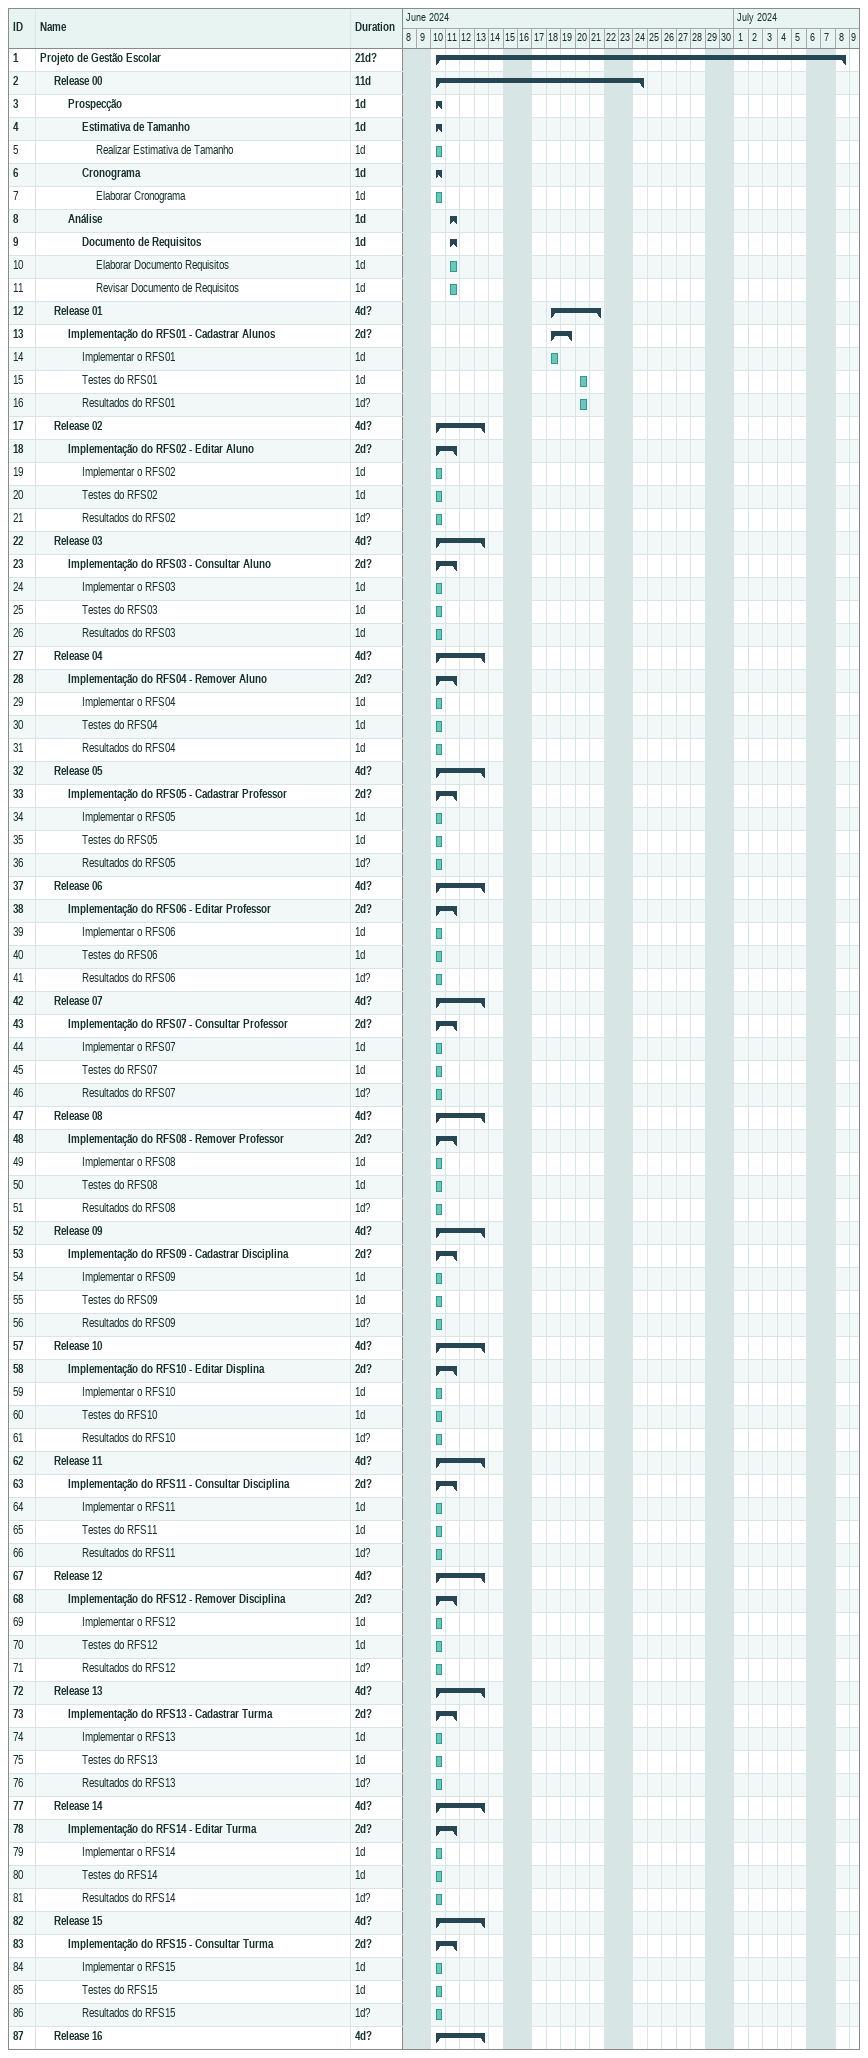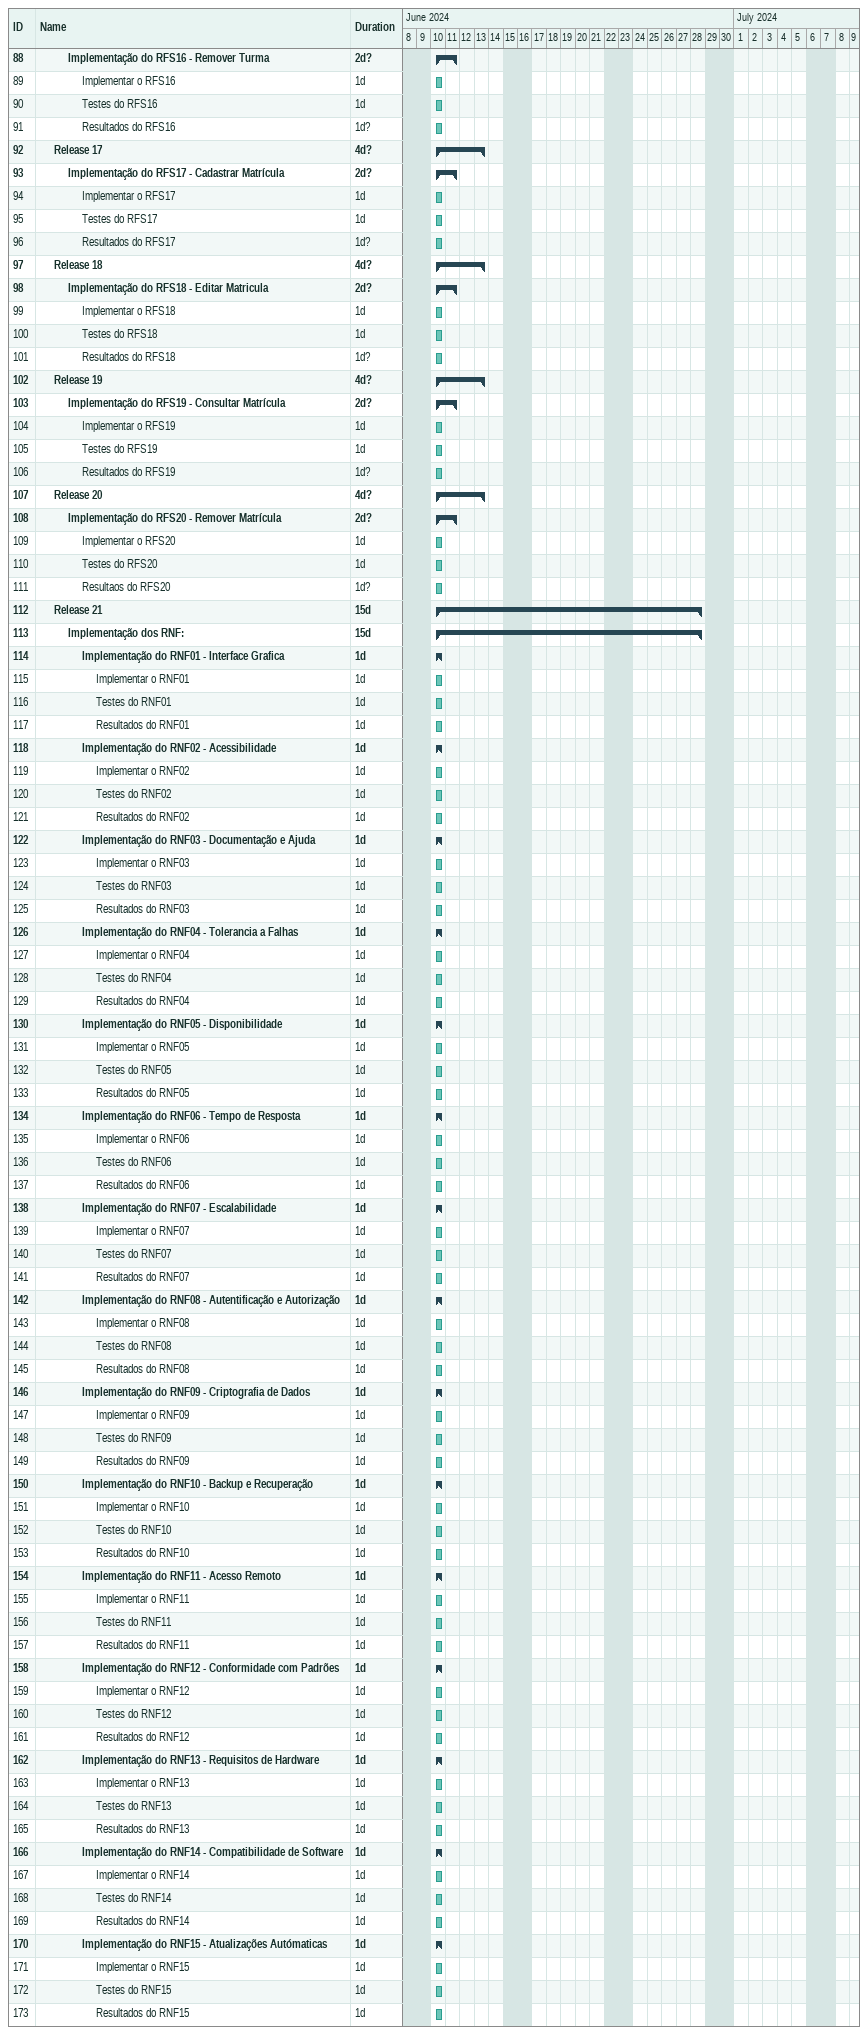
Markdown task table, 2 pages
| ID | Level | Task | Duration | Start | Finish |
|---|---|---|---|---|---|
| 1 | 1 | **Projeto de Gestão Escolar** | 21d? | 2024-06-10 | 2024-07-08 |
| 2 | 2 | **Release 00** | 11d | 2024-06-10 | 2024-06-24 |
| 3 | 3 | **Prospecção** | 1d | 2024-06-10 | 2024-06-10 |
| 4 | 4 | **Estimativa de Tamanho** | 1d | 2024-06-10 | 2024-06-10 |
| 5 | 5 | Realizar Estimativa de Tamanho | 1d | 2024-06-10 | 2024-06-10 |
| 6 | 4 | **Cronograma** | 1d | 2024-06-10 | 2024-06-10 |
| 7 | 5 | Elaborar Cronograma | 1d | 2024-06-10 | 2024-06-10 |
| 8 | 3 | **Análise** | 1d | 2024-06-11 | 2024-06-11 |
| 9 | 4 | **Documento de Requisitos** | 1d | 2024-06-11 | 2024-06-11 |
| 10 | 5 | Elaborar Documento Requisitos | 1d | 2024-06-11 | 2024-06-11 |
| 11 | 5 | Revisar Documento de Requisitos | 1d | 2024-06-11 | 2024-06-11 |
| 12 | 2 | **Release 01** | 4d? | 2024-06-18 | 2024-06-21 |
| 13 | 3 | **Implementação do RFS01 - Cadastrar Alunos** | 2d? | 2024-06-18 | 2024-06-19 |
| 14 | 4 | Implementar o RFS01 | 1d | 2024-06-18 | 2024-06-18 |
| 15 | 4 | Testes do RFS01 | 1d | 2024-06-20 | 2024-06-20 |
| 16 | 4 | Resultados do RFS01 | 1d? | 2024-06-20 | 2024-06-20 |
| 17 | 2 | **Release 02** | 4d? | 2024-06-10 | 2024-06-13 |
| 18 | 3 | **Implementação do RFS02 - Editar Aluno** | 2d? | 2024-06-10 | 2024-06-11 |
| 19 | 4 | Implementar o RFS02 | 1d | 2024-06-10 | 2024-06-10 |
| 20 | 4 | Testes do RFS02 | 1d | 2024-06-10 | 2024-06-10 |
| 21 | 4 | Resultados do RFS02 | 1d? | 2024-06-10 | 2024-06-10 |
| 22 | 2 | **Release 03** | 4d? | 2024-06-10 | 2024-06-13 |
| 23 | 3 | **Implementação do RFS03 - Consultar Aluno** | 2d? | 2024-06-10 | 2024-06-11 |
| 24 | 4 | Implementar o RFS03 | 1d | 2024-06-10 | 2024-06-10 |
| 25 | 4 | Testes do RFS03 | 1d | 2024-06-10 | 2024-06-10 |
| 26 | 4 | Resultados do RFS03 | 1d | 2024-06-10 | 2024-06-10 |
| 27 | 2 | **Release 04** | 4d? | 2024-06-10 | 2024-06-13 |
| 28 | 3 | **Implementação do RFS04 - Remover Aluno** | 2d? | 2024-06-10 | 2024-06-11 |
| 29 | 4 | Implementar o RFS04 | 1d | 2024-06-10 | 2024-06-10 |
| 30 | 4 | Testes do RFS04 | 1d | 2024-06-10 | 2024-06-10 |
| 31 | 4 | Resultados do RFS04 | 1d | 2024-06-10 | 2024-06-10 |
| 32 | 2 | **Release 05** | 4d? | 2024-06-10 | 2024-06-13 |
| 33 | 3 | **Implementação do RFS05 - Cadastrar Professor** | 2d? | 2024-06-10 | 2024-06-11 |
| 34 | 4 | Implementar o RFS05 | 1d | 2024-06-10 | 2024-06-10 |
| 35 | 4 | Testes do RFS05 | 1d | 2024-06-10 | 2024-06-10 |
| 36 | 4 | Resultados do RFS05 | 1d? | 2024-06-10 | 2024-06-10 |
| 37 | 2 | **Release 06** | 4d? | 2024-06-10 | 2024-06-13 |
| 38 | 3 | **Implementação do RFS06 - Editar Professor** | 2d? | 2024-06-10 | 2024-06-11 |
| 39 | 4 | Implementar o RFS06 | 1d | 2024-06-10 | 2024-06-10 |
| 40 | 4 | Testes do RFS06 | 1d | 2024-06-10 | 2024-06-10 |
| 41 | 4 | Resultados do RFS06 | 1d? | 2024-06-10 | 2024-06-10 |
| 42 | 2 | **Release 07** | 4d? | 2024-06-10 | 2024-06-13 |
| 43 | 3 | **Implementação do RFS07 - Consultar Professor** | 2d? | 2024-06-10 | 2024-06-11 |
| 44 | 4 | Implementar o RFS07 | 1d | 2024-06-10 | 2024-06-10 |
| 45 | 4 | Testes do RFS07 | 1d | 2024-06-10 | 2024-06-10 |
| 46 | 4 | Resultados do RFS07 | 1d? | 2024-06-10 | 2024-06-10 |
| 47 | 2 | **Release 08** | 4d? | 2024-06-10 | 2024-06-13 |
| 48 | 3 | **Implementação do RFS08 - Remover Professor** | 2d? | 2024-06-10 | 2024-06-11 |
| 49 | 4 | Implementar o RFS08 | 1d | 2024-06-10 | 2024-06-10 |
| 50 | 4 | Testes do RFS08 | 1d | 2024-06-10 | 2024-06-10 |
| 51 | 4 | Resultados do RFS08 | 1d? | 2024-06-10 | 2024-06-10 |
| 52 | 2 | **Release 09** | 4d? | 2024-06-10 | 2024-06-13 |
| 53 | 3 | **Implementação do RFS09 - Cadastrar Disciplina** | 2d? | 2024-06-10 | 2024-06-11 |
| 54 | 4 | Implementar o RFS09 | 1d | 2024-06-10 | 2024-06-10 |
| 55 | 4 | Testes do RFS09 | 1d | 2024-06-10 | 2024-06-10 |
| 56 | 4 | Resultados do RFS09 | 1d? | 2024-06-10 | 2024-06-10 |
| 57 | 2 | **Release 10** | 4d? | 2024-06-10 | 2024-06-13 |
| 58 | 3 | **Implementação do RFS10 - Editar Displina** | 2d? | 2024-06-10 | 2024-06-11 |
| 59 | 4 | Implementar o RFS10 | 1d | 2024-06-10 | 2024-06-10 |
| 60 | 4 | Testes do RFS10 | 1d | 2024-06-10 | 2024-06-10 |
| 61 | 4 | Resultados do RFS10 | 1d? | 2024-06-10 | 2024-06-10 |
| 62 | 2 | **Release 11** | 4d? | 2024-06-10 | 2024-06-13 |
| 63 | 3 | **Implementação do RFS11 - Consultar Disciplina** | 2d? | 2024-06-10 | 2024-06-11 |
| 64 | 4 | Implementar o RFS11 | 1d | 2024-06-10 | 2024-06-10 |
| 65 | 4 | Testes do RFS11 | 1d | 2024-06-10 | 2024-06-10 |
| 66 | 4 | Resultados do RFS11 | 1d? | 2024-06-10 | 2024-06-10 |
| 67 | 2 | **Release 12** | 4d? | 2024-06-10 | 2024-06-13 |
| 68 | 3 | **Implementação do RFS12 - Remover Disciplina** | 2d? | 2024-06-10 | 2024-06-11 |
| 69 | 4 | Implementar o RFS12 | 1d | 2024-06-10 | 2024-06-10 |
| 70 | 4 | Testes do RFS12 | 1d | 2024-06-10 | 2024-06-10 |
| 71 | 4 | Resultados do RFS12 | 1d? | 2024-06-10 | 2024-06-10 |
| 72 | 2 | **Release 13** | 4d? | 2024-06-10 | 2024-06-13 |
| 73 | 3 | **Implementação do RFS13 - Cadastrar Turma** | 2d? | 2024-06-10 | 2024-06-11 |
| 74 | 4 | Implementar o RFS13 | 1d | 2024-06-10 | 2024-06-10 |
| 75 | 4 | Testes do RFS13 | 1d | 2024-06-10 | 2024-06-10 |
| 76 | 4 | Resultados do RFS13 | 1d? | 2024-06-10 | 2024-06-10 |
| 77 | 2 | **Release 14** | 4d? | 2024-06-10 | 2024-06-13 |
| 78 | 3 | **Implementação do RFS14 - Editar Turma** | 2d? | 2024-06-10 | 2024-06-11 |
| 79 | 4 | Implementar o RFS14 | 1d | 2024-06-10 | 2024-06-10 |
| 80 | 4 | Testes do RFS14 | 1d | 2024-06-10 | 2024-06-10 |
| 81 | 4 | Resultados do RFS14 | 1d? | 2024-06-10 | 2024-06-10 |
| 82 | 2 | **Release 15** | 4d? | 2024-06-10 | 2024-06-13 |
| 83 | 3 | **Implementação do RFS15 - Consultar Turma** | 2d? | 2024-06-10 | 2024-06-11 |
| 84 | 4 | Implementar o RFS15 | 1d | 2024-06-10 | 2024-06-10 |
| 85 | 4 | Testes do RFS15 | 1d | 2024-06-10 | 2024-06-10 |
| 86 | 4 | Resultados do RFS15 | 1d? | 2024-06-10 | 2024-06-10 |
| 87 | 2 | **Release 16** | 4d? | 2024-06-10 | 2024-06-13 |
| 88 | 3 | **Implementação do RFS16 - Remover Turma** | 2d? | 2024-06-10 | 2024-06-11 |
| 89 | 4 | Implementar o RFS16 | 1d | 2024-06-10 | 2024-06-10 |
| 90 | 4 | Testes do RFS16 | 1d | 2024-06-10 | 2024-06-10 |
| 91 | 4 | Resultados do RFS16 | 1d? | 2024-06-10 | 2024-06-10 |
| 92 | 2 | **Release 17** | 4d? | 2024-06-10 | 2024-06-13 |
| 93 | 3 | **Implementação do RFS17 - Cadastrar Matrícula** | 2d? | 2024-06-10 | 2024-06-11 |
| 94 | 4 | Implementar o RFS17 | 1d | 2024-06-10 | 2024-06-10 |
| 95 | 4 | Testes do RFS17 | 1d | 2024-06-10 | 2024-06-10 |
| 96 | 4 | Resultados do RFS17 | 1d? | 2024-06-10 | 2024-06-10 |
| 97 | 2 | **Release 18** | 4d? | 2024-06-10 | 2024-06-13 |
| 98 | 3 | **Implementação do RFS18 - Editar Matricula** | 2d? | 2024-06-10 | 2024-06-11 |
| 99 | 4 | Implementar o RFS18 | 1d | 2024-06-10 | 2024-06-10 |
| 100 | 4 | Testes do RFS18 | 1d | 2024-06-10 | 2024-06-10 |
| 101 | 4 | Resultados do RFS18 | 1d? | 2024-06-10 | 2024-06-10 |
| 102 | 2 | **Release 19** | 4d? | 2024-06-10 | 2024-06-13 |
| 103 | 3 | **Implementação do RFS19 - Consultar Matrícula** | 2d? | 2024-06-10 | 2024-06-11 |
| 104 | 4 | Implementar o RFS19 | 1d | 2024-06-10 | 2024-06-10 |
| 105 | 4 | Testes do RFS19 | 1d | 2024-06-10 | 2024-06-10 |
| 106 | 4 | Resultados do RFS19 | 1d? | 2024-06-10 | 2024-06-10 |
| 107 | 2 | **Release 20** | 4d? | 2024-06-10 | 2024-06-13 |
| 108 | 3 | **Implementação do RFS20 - Remover Matrícula** | 2d? | 2024-06-10 | 2024-06-11 |
| 109 | 4 | Implementar o RFS20 | 1d | 2024-06-10 | 2024-06-10 |
| 110 | 4 | Testes do RFS20 | 1d | 2024-06-10 | 2024-06-10 |
| 111 | 4 | Resultaos do RFS20 | 1d? | 2024-06-10 | 2024-06-10 |
| 112 | 2 | **Release 21** | 15d | 2024-06-10 | 2024-06-28 |
| 113 | 3 | **Implementação dos RNF:** | 15d | 2024-06-10 | 2024-06-28 |
| 114 | 4 | **Implementação do RNF01 - Interface Grafica** | 1d | 2024-06-10 | 2024-06-10 |
| 115 | 5 | Implementar o RNF01 | 1d | 2024-06-10 | 2024-06-10 |
| 116 | 5 | Testes do RNF01 | 1d | 2024-06-10 | 2024-06-10 |
| 117 | 5 | Resultados do RNF01 | 1d | 2024-06-10 | 2024-06-10 |
| 118 | 4 | **Implementação do RNF02 - Acessibilidade** | 1d | 2024-06-10 | 2024-06-10 |
| 119 | 5 | Implementar o RNF02 | 1d | 2024-06-10 | 2024-06-10 |
| 120 | 5 | Testes do RNF02 | 1d | 2024-06-10 | 2024-06-10 |
| 121 | 5 | Resultados do RNF02 | 1d | 2024-06-10 | 2024-06-10 |
| 122 | 4 | **Implementação do RNF03 - Documentação e Ajuda** | 1d | 2024-06-10 | 2024-06-10 |
| 123 | 5 | Implementar o RNF03 | 1d | 2024-06-10 | 2024-06-10 |
| 124 | 5 | Testes do RNF03 | 1d | 2024-06-10 | 2024-06-10 |
| 125 | 5 | Resultados do RNF03 | 1d | 2024-06-10 | 2024-06-10 |
| 126 | 4 | **Implementação do RNF04 - Tolerancia a Falhas** | 1d | 2024-06-10 | 2024-06-10 |
| 127 | 5 | Implementar o RNF04 | 1d | 2024-06-10 | 2024-06-10 |
| 128 | 5 | Testes do RNF04 | 1d | 2024-06-10 | 2024-06-10 |
| 129 | 5 | Resultados do RNF04 | 1d | 2024-06-10 | 2024-06-10 |
| 130 | 4 | **Implementação do RNF05 - Disponibilidade** | 1d | 2024-06-10 | 2024-06-10 |
| 131 | 5 | Implementar o RNF05 | 1d | 2024-06-10 | 2024-06-10 |
| 132 | 5 | Testes do RNF05 | 1d | 2024-06-10 | 2024-06-10 |
| 133 | 5 | Resultados do RNF05 | 1d | 2024-06-10 | 2024-06-10 |
| 134 | 4 | **Implementação do RNF06 - Tempo de Resposta** | 1d | 2024-06-10 | 2024-06-10 |
| 135 | 5 | Implementar o RNF06 | 1d | 2024-06-10 | 2024-06-10 |
| 136 | 5 | Testes do RNF06 | 1d | 2024-06-10 | 2024-06-10 |
| 137 | 5 | Resultados do RNF06 | 1d | 2024-06-10 | 2024-06-10 |
| 138 | 4 | **Implementação do RNF07 - Escalabilidade** | 1d | 2024-06-10 | 2024-06-10 |
| 139 | 5 | Implementar o RNF07 | 1d | 2024-06-10 | 2024-06-10 |
| 140 | 5 | Testes do RNF07 | 1d | 2024-06-10 | 2024-06-10 |
| 141 | 5 | Resultados do RNF07 | 1d | 2024-06-10 | 2024-06-10 |
| 142 | 4 | **Implementação do RNF08 - Autentificação e Autorização** | 1d | 2024-06-10 | 2024-06-10 |
| 143 | 5 | Implementar o RNF08 | 1d | 2024-06-10 | 2024-06-10 |
| 144 | 5 | Testes do RNF08 | 1d | 2024-06-10 | 2024-06-10 |
| 145 | 5 | Resultados do RNF08 | 1d | 2024-06-10 | 2024-06-10 |
| 146 | 4 | **Implementação do RNF09 - Criptografia de Dados** | 1d | 2024-06-10 | 2024-06-10 |
| 147 | 5 | Implementar o RNF09 | 1d | 2024-06-10 | 2024-06-10 |
| 148 | 5 | Testes do RNF09 | 1d | 2024-06-10 | 2024-06-10 |
| 149 | 5 | Resultados do RNF09 | 1d | 2024-06-10 | 2024-06-10 |
| 150 | 4 | **Implementação do RNF10 - Backup e Recuperação** | 1d | 2024-06-10 | 2024-06-10 |
| 151 | 5 | Implementar o RNF10 | 1d | 2024-06-10 | 2024-06-10 |
| 152 | 5 | Testes do RNF10 | 1d | 2024-06-10 | 2024-06-10 |
| 153 | 5 | Resultados do RNF10 | 1d | 2024-06-10 | 2024-06-10 |
| 154 | 4 | **Implementação do RNF11 - Acesso Remoto** | 1d | 2024-06-10 | 2024-06-10 |
| 155 | 5 | Implementar o RNF11 | 1d | 2024-06-10 | 2024-06-10 |
| 156 | 5 | Testes do RNF11 | 1d | 2024-06-10 | 2024-06-10 |
| 157 | 5 | Resultados do RNF11 | 1d | 2024-06-10 | 2024-06-10 |
| 158 | 4 | **Implementação do RNF12 - Conformidade com Padrões** | 1d | 2024-06-10 | 2024-06-10 |
| 159 | 5 | Implementar o RNF12 | 1d | 2024-06-10 | 2024-06-10 |
| 160 | 5 | Testes do RNF12 | 1d | 2024-06-10 | 2024-06-10 |
| 161 | 5 | Resultados do RNF12 | 1d | 2024-06-10 | 2024-06-10 |
| 162 | 4 | **Implementação do RNF13 - Requisitos de Hardware** | 1d | 2024-06-10 | 2024-06-10 |
| 163 | 5 | Implementar o RNF13 | 1d | 2024-06-10 | 2024-06-10 |
| 164 | 5 | Testes do RNF13 | 1d | 2024-06-10 | 2024-06-10 |
| 165 | 5 | Resultados do RNF13 | 1d | 2024-06-10 | 2024-06-10 |
| 166 | 4 | **Implementação do RNF14 - Compatibilidade de Software** | 1d | 2024-06-10 | 2024-06-10 |
| 167 | 5 | Implementar o RNF14 | 1d | 2024-06-10 | 2024-06-10 |
| 168 | 5 | Testes do RNF14 | 1d | 2024-06-10 | 2024-06-10 |
| 169 | 5 | Resultados do RNF14 | 1d | 2024-06-10 | 2024-06-10 |
| 170 | 4 | **Implementação do RNF15 - Atualizações Autómaticas** | 1d | 2024-06-10 | 2024-06-10 |
| 171 | 5 | Implementar o RNF15 | 1d | 2024-06-10 | 2024-06-10 |
| 172 | 5 | Testes do RNF15 | 1d | 2024-06-10 | 2024-06-10 |
| 173 | 5 | Resultados do RNF15 | 1d | 2024-06-10 | 2024-06-10 |
